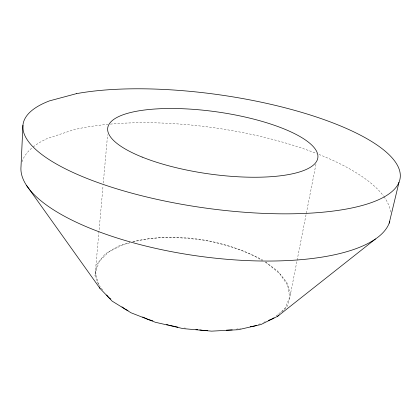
<?xml version="1.0" encoding="UTF-8"?>
<svg xmlns="http://www.w3.org/2000/svg" width="420" height="420" viewBox="0 0 420 420"><rect width="100%" height="100%" fill="white"/><g stroke="black" fill="none" stroke-linecap="round" stroke-linejoin="round"><path stroke-width="0.32" stroke-dasharray="2.1 1.58" d="M102.632 289.894L98.579 284.807L95.02 275.719L103.058 185.619M103.294 183.005L107.604 134.689M95.02 275.719L97.015 263.981L105.252 253.906L118.718 245.984L129.67 242.566M281.689 312.044L287.548 305.875L290.456 294.194L316.15 163.207M276.008 316.103L284.844 308.721L289.663 297.381L287.768 285.458L279.83 273.782L266.789 263.02L265.083 262.091M258.269 324.534L260.636 323.579M263.592 322.387L265.366 321.668M132.667 241.631C176.237 231.782 223.561 239.085 262.852 260.153M130.001 242.802L123.68 244.435L109.074 251.659L99.356 261.114L95.587 272.381L98.579 284.807M133.166 241.983C157.469 235.368 183.215 237.101 207.847 240.938C226.732 245.002 245.653 250.352 262.238 260.536M236.087 329.212L240.587 328.43M184.322 327.983L185.609 328.146M265.314 261.944L277.226 270.622L286.76 282.182L290.456 294.194M22.024 161.774A186.538 64.638 8.1 0 1 32.697 147.341M33.18 146.953A186.538 64.638 8.1 0 1 47.213 138.542L73.752 129.738A186.538 64.638 8.1 0 1 107.888 124.331M110.36 124.105A186.538 64.638 8.1 0 1 316.586 153.5M318.953 154.434A186.538 64.638 8.1 0 1 383.591 196.156M383.98 196.697A186.538 64.638 8.1 0 1 390.569 212.368"/><path stroke-width="0.63" d="M22.937 125.27L21 166.772A186.538 64.638 8.1 0 0 193.804 255.444A186.538 64.638 8.1 0 0 389.807 221.309M389.177 223.172L399 182.322M26.471 185.335L99.997 288.414L112.156 301.135L131.035 312.79L155.337 322.266L183.041 328.603L211.591 331.149L238.334 329.711L260.92 324.55L277.636 316.312L278.985 314.89M274.045 317.746L273.063 318.565L268.328 320.476M277.636 316.312L375.449 239.012M256.489 325.253L254.714 325.967L250.22 326.75M232.234 329.884L226.401 330.167M207.559 330.393L203.658 330.445L199.794 329.952M177.875 327.159L169.691 325.316M195.925 329.459L197.857 329.705M152.864 320.78L148.502 319.599L142.658 317.011M166.572 324.476L168.441 324.98M128.037 310.532L125.695 309.493L121.979 306.873M110.833 299.019L108.707 297.523L106.68 294.982M99.524 287.212L99.997 288.414M76.356 93.671L49.439 100.889A190.454 57.047 8.1 0 0 194.282 206.404A190.454 57.047 8.1 0 0 388.642 154.282A190.454 57.047 8.1 0 0 76.356 93.671M142.133 157.07A106.108 31.264 8.1 0 0 315.546 162.881A106.108 31.264 8.1 0 0 180.684 108.659A106.108 31.264 8.1 0 0 142.133 157.07"/></g></svg>
